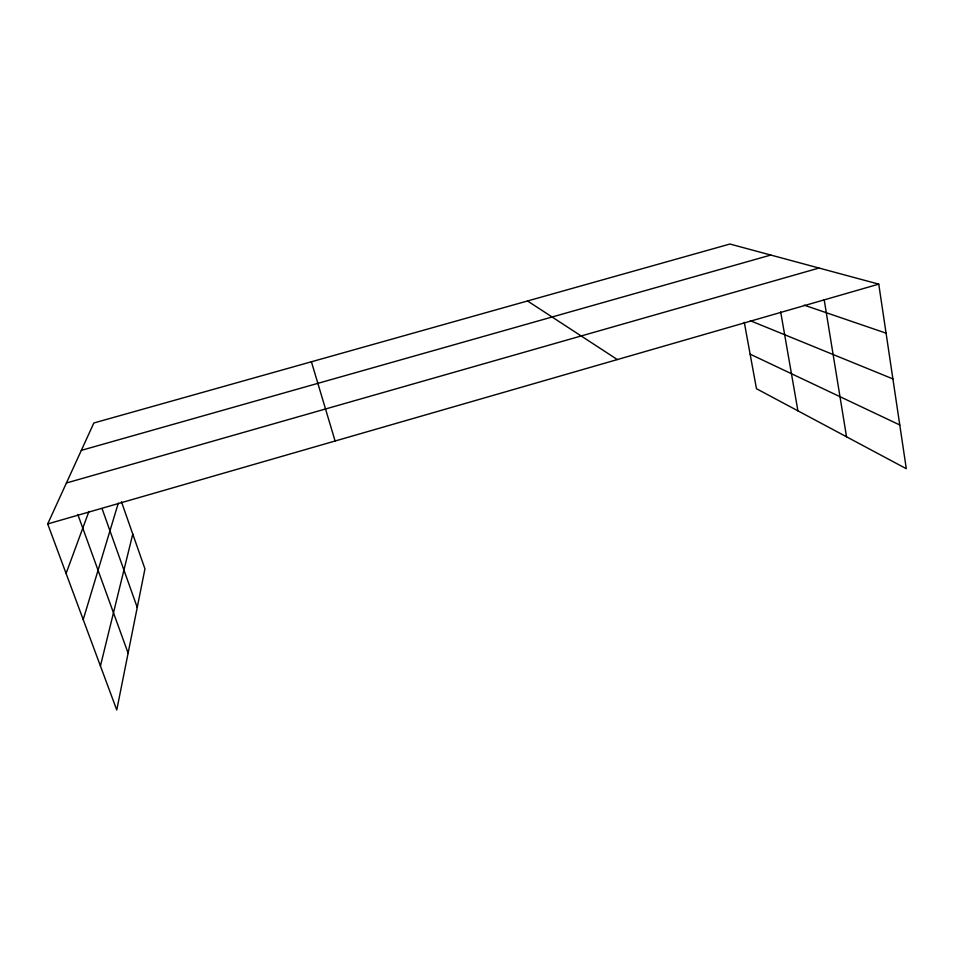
<?xml version="1.0" encoding="UTF-8"?>
<svg xmlns="http://www.w3.org/2000/svg" width="954" height="954" viewBox="0 0 954 954"><rect width="100%" height="100%" fill="white"/><g stroke="black" fill="none" stroke-linecap="round" stroke-linejoin="round"><path stroke-width="1.43" d="M100.432 665.999L132.761 534.061M83.213 619.599L118.308 503.104M66.088 573.461L88.937 511.416M121.456 501.78L144.948 568.846L116.758 709.967L47.7 523.937L93.85 422.98L729.929 244.033L878.753 284.137L906.3 468.7L756.462 388.707L744.287 322.285M47.7 523.937L878.753 284.137M66.41 482.998L819.021 268.038M81.328 450.36L770.784 255.052M804.198 305.161L886.063 333.161M750.345 320.735L892.896 378.905M750.13 354.161L899.777 424.971M527.538 300.975L617.345 359.563M77.823 514.468L128.11 653.144M102.054 508.577L137.245 607.448M311.409 361.781L335.104 441.01M780.682 311.898L797.914 410.828M824.184 299.747L846.532 436.789"/></g></svg>
